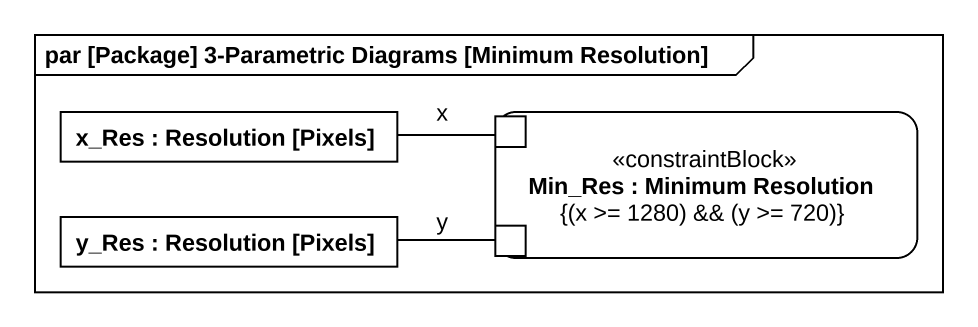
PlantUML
@startuml
mainframe par [Package] 3-Parametric Diagrams [Minimum Resolution]
rectangle "x_Res : Resolution [Pixels]" as x_Res
rectangle "Min_Res : Minimum Resolution\n{(x >= 1280) && (y >= 720)}" as Min_Res <<constraintBlock>> {
  port "x" as x_
  port y
}
rectangle "y_Res : Resolution [Pixels]" as y_Res
x_Res -right- x_
y_Res -right- y
@enduml
